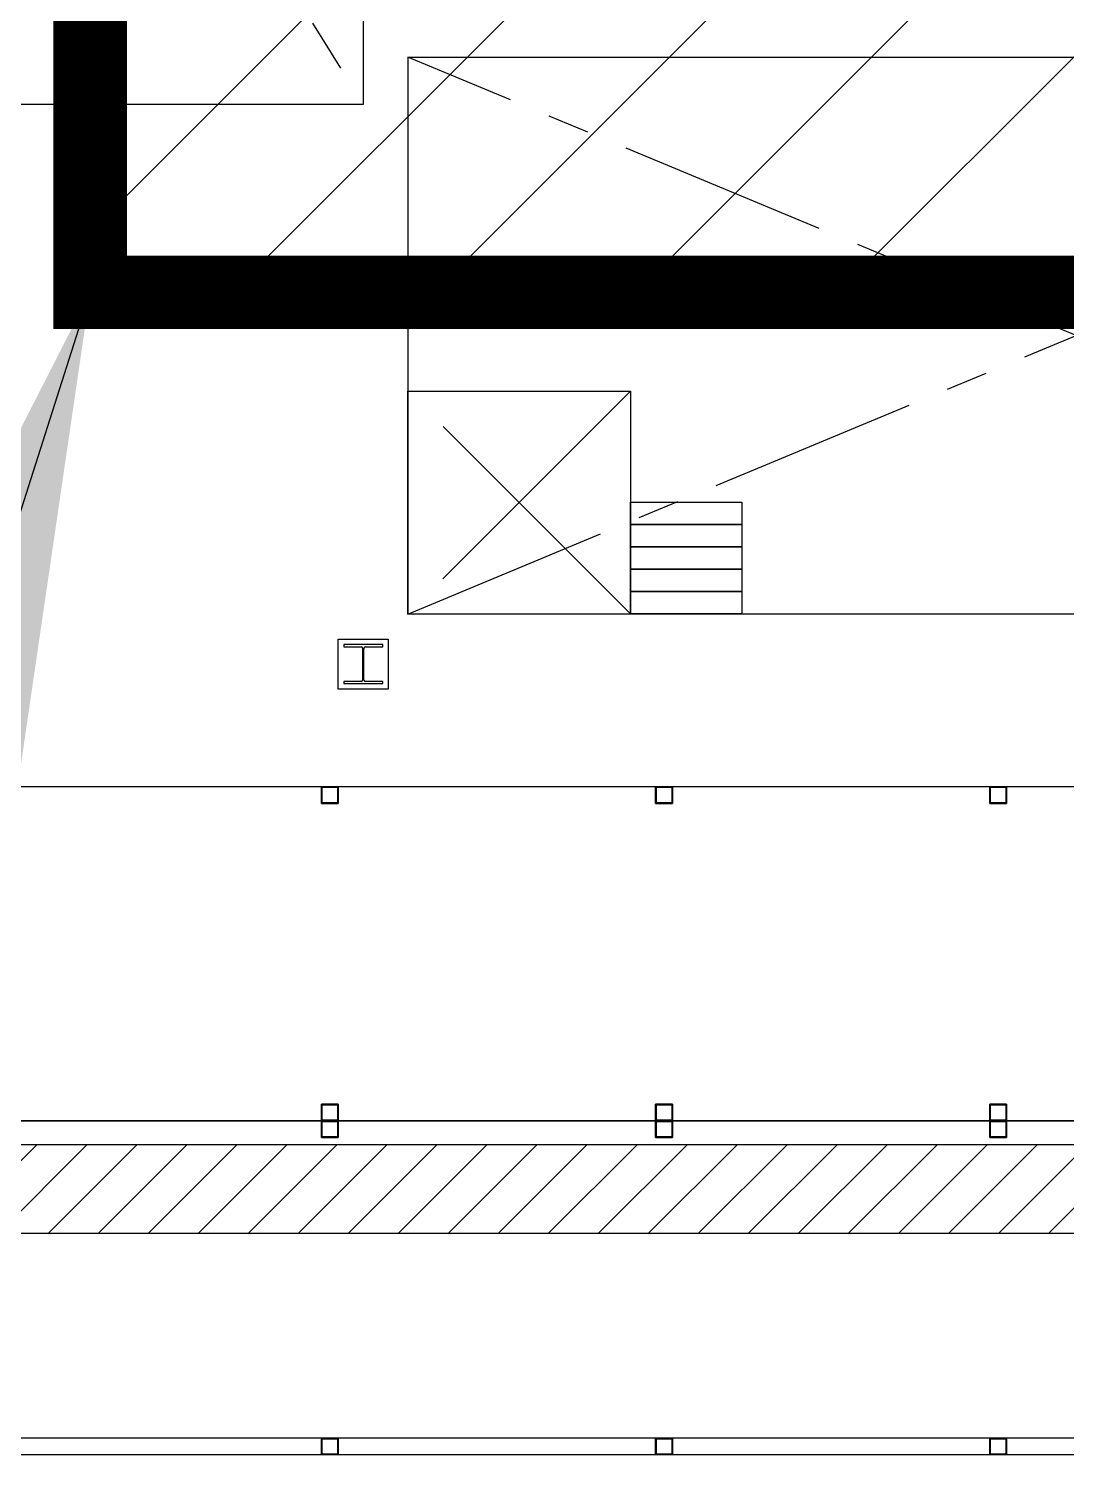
# Model space of a CAD drawing. Header units: millimetres. Extents: x 2448621 to 2484291, y -423869 to -398639.
# Drawn here: x 2479828 to 2480107.4, y -401407.6 to -401021.2 of the extents above; entities that cross this region are included whole.
import ezdxf

# ---------------------------------------------------------------- set-up
doc = ezdxf.new("R2010")
doc.units = ezdxf.units.MM
doc.header["$LTSCALE"] = 30
doc.linetypes.add('CENTER', pattern=[2, 1.25, -0.25, 0.25, -0.25])
doc.linetypes.add('PHANTOM2', pattern=[31.75, 15.875, -3.175, 3.175, -3.175, 3.175, -3.175])
for name, color, linetype in [('3', 3, 'Continuous'), ('C_CEN', 1, 'CENTER'), ('C_STEEL', 2, 'Continuous'), ('DIM-SCALE', 7, 'Continuous')]:
    doc.layers.add(name, color=color, linetype=linetype)
doc.styles.add('Arial', font='arial.ttf')
doc.dimstyles.new('일반도면_0050', dxfattribs={"dimtxt": 200, "dimasz": 200, "dimexe": 50, "dimexo": 250, "dimgap": 75, "dimtad": 1, "dimdec": 0, "dimzin": 0, "dimdsep": 46, "dimtxsty": 'Arial', "dimcen": -250, "dimclrd": 7, "dimclre": 7, "dimclrt": 2, "dimadec": 0, "dimazin": 0, "dimtfac": 1, "dimtdec": 0, "dimtix": 1, "dimtmove": 2, "dimatfit": 3, "dimfxl": 1, "dimtolj": 1, "dimtzin": 0, "dimarcsym": 0})

# ---------------------------------------------------------------- blocks, each defined once
blk = doc.blocks.new('KEY PLAN_NEW')
h = blk.add_hatch()
h.set_pattern_fill('ANSI31', color=253, scale=2)
h.set_pattern_definition([(45, (-1396.921, -1800.0236), (-4.490128, 4.490128), [])])
edge = h.paths.add_edge_path()
edge.add_line((-2006.86, -1075.94), (-2006.86, -1091.94))
edge.add_line((-2006.86, -1091.94), (-2067.86, -1091.94))
edge.add_line((-2067.86, -1091.94), (-2067.86, -1375.94))
edge.add_line((-2067.86, -1375.94), (-2006.86, -1375.94))
edge.add_line((-2006.86, -1375.94), (-2006.86, -1391.94))
edge.add_line((-2006.86, -1391.94), (-2007.86, -1391.94))
edge.add_line((-2007.86, -1391.94), (-2007.86, -1488.94))
edge.add_line((-2007.86, -1488.94), (-2008.31, -1488.94))
edge.add_arc((-2028.72, -1493.5), 20.91, 12.5777, 76.5787)
edge.add_line((-2023.86, -1473.16), (-2023.86, -1391.94))
edge.add_line((-2023.86, -1391.94), (-2247.86, -1391.94))
edge.add_line((-2247.86, -1391.94), (-2247.86, -1488.94))
edge.add_line((-2247.86, -1488.94), (-2263.86, -1488.94))
edge.add_line((-2263.86, -1488.94), (-2263.86, -1452.18))
edge.add_line((-2263.86, -1452.18), (-2549.86, -1452.18))
edge.add_line((-2549.86, -1452.18), (-2549.86, -1488.94))
edge.add_line((-2549.86, -1488.94), (-2565.86, -1488.94))
edge.add_line((-2565.86, -1488.94), (-2565.86, -1427.94))
edge.add_line((-2565.86, -1427.94), (-2720.86, -1427.94))
edge.add_line((-2720.86, -1427.94), (-2720.86, -1411.94))
edge.add_line((-2720.86, -1411.94), (-2623.86, -1411.94))
edge.add_line((-2623.86, -1411.94), (-2623.86, -1075.94))
edge.add_line((-2623.86, -1075.94), (-2563.86, -1075.94))
edge.add_line((-2563.86, -1075.94), (-2563.86, -1071.94))
edge.add_line((-2563.86, -1071.94), (-2547.86, -1071.94))
edge.add_line((-2547.86, -1071.94), (-2547.86, -1091.94))
edge.add_line((-2547.86, -1091.94), (-2607.86, -1091.94))
edge.add_line((-2607.86, -1091.94), (-2607.86, -1411.94))
edge.add_line((-2607.86, -1411.94), (-2549.86, -1411.94))
edge.add_line((-2549.86, -1411.94), (-2549.86, -1436.18))
edge.add_line((-2549.86, -1436.18), (-2263.86, -1436.18))
edge.add_line((-2263.86, -1436.18), (-2263.86, -1375.94))
edge.add_line((-2263.86, -1375.94), (-2083.86, -1375.94))
edge.add_line((-2083.86, -1375.94), (-2083.86, -1075.94))
edge.add_line((-2083.86, -1075.94), (-2006.86, -1075.94))
at = {"color": 253}
for p, q in [((-2417.86, -1089.44, 46), (-2417.86, -1249.44, 46)), ((-2409.86, -1240.94, 46), (-2409.86, -1340.94, 46)), ((-2417.86, -1249.44, 46), (-2517.86, -1249.44, 46)), ((-2414.36, -1346.44, 46), (-2421.36, -1346.44, 46)), ((-2421.36, -1346.44, 46), (-2421.36, -1346.82, 46)), ((-2421.36, -1346.82, 46), (-2418.24, -1346.82, 46)), ((-2417.98, -1347.08, 46), (-2417.98, -1352.8, 46)), ((-2417.74, -1352.8, 46), (-2417.74, -1347.08, 46)), ((-2417.48, -1346.82, 46), (-2414.36, -1346.82, 46)), ((-2414.36, -1346.82, 46), (-2414.36, -1346.44, 46)), ((-2418.24, -1353.06, 46), (-2421.36, -1353.06, 46)), ((-2421.36, -1353.06, 46), (-2421.36, -1353.44, 46)), ((-2421.36, -1353.44, 46), (-2414.36, -1353.44, 46)), ((-2414.36, -1353.06, 46), (-2417.48, -1353.06, 46)), ((-2414.36, -1353.44, 46), (-2414.36, -1353.06, 46)), ((-2540.3, -1371.94, 46), (-2247.42, -1371.94, 46)), ((-2425.36, -1374.94, 46), (-2425.36, -1371.94, 46)), ((-2425.24, -1374.82, 46), (-2425.24, -1372.06, 46)), ((-2425.24, -1372.06, 46), (-2422.48, -1372.06, 46)), ((-2422.48, -1372.06, 46), (-2422.48, -1374.82, 46)), ((-2422.36, -1371.94, 46), (-2422.36, -1374.94, 46)), ((-2365.36, -1374.94, 46), (-2365.36, -1371.94, 46)), ((-2365.24, -1374.82, 46), (-2365.24, -1372.06, 46)), ((-2365.24, -1372.06, 46), (-2362.48, -1372.06, 46)), ((-2362.48, -1372.06, 46), (-2362.48, -1374.82, 46)), ((-2362.36, -1371.94, 46), (-2362.36, -1374.94, 46)), ((-2305.36, -1374.94, 46), (-2305.36, -1371.94, 46)), ((-2305.24, -1374.82, 46), (-2305.24, -1372.06, 46)), ((-2305.24, -1372.06, 46), (-2302.48, -1372.06, 46)), ((-2302.48, -1372.06, 46), (-2302.48, -1374.82, 46)), ((-2302.36, -1371.94, 46), (-2302.36, -1374.94, 46)), ((-2425.36, -1374.94, 46), (-2422.36, -1374.94, 46)), ((-2422.48, -1374.82, 46), (-2425.24, -1374.82, 46)), ((-2422.48, -1374.82, 46), (-2425.24, -1374.82, 46)), ((-2365.36, -1374.94, 46), (-2362.36, -1374.94, 46)), ((-2362.48, -1374.82, 46), (-2365.24, -1374.82, 46)), ((-2362.48, -1374.82, 46), (-2365.24, -1374.82, 46)), ((-2305.36, -1374.94, 46), (-2302.36, -1374.94, 46)), ((-2302.48, -1374.82, 46), (-2305.24, -1374.82, 46)), ((-2302.48, -1374.82, 46), (-2305.24, -1374.82, 46)), ((-2422.36, -1428.94, 46), (-2425.36, -1428.94, 46)), ((-2425.36, -1431.94, 46), (-2425.36, -1428.94, 46)), ((-2425.24, -1431.82, 46), (-2425.24, -1429.06, 46)), ((-2425.24, -1429.06, 46), (-2422.48, -1429.06, 46)), ((-2422.48, -1429.06, 46), (-2422.48, -1431.82, 46)), ((-2422.36, -1428.94, 46), (-2422.36, -1431.94, 46)), ((-2362.36, -1428.94, 46), (-2365.36, -1428.94, 46)), ((-2365.36, -1431.94, 46), (-2365.36, -1428.94, 46)), ((-2365.24, -1431.82, 46), (-2365.24, -1429.06, 46)), ((-2365.24, -1429.06, 46), (-2362.48, -1429.06, 46)), ((-2362.48, -1429.06, 46), (-2362.48, -1431.82, 46)), ((-2362.36, -1428.94, 46), (-2362.36, -1431.94, 46)), ((-2302.36, -1428.94, 46), (-2305.36, -1428.94, 46)), ((-2305.36, -1431.94, 46), (-2305.36, -1428.94, 46)), ((-2305.24, -1431.82, 46), (-2305.24, -1429.06, 46)), ((-2305.24, -1429.06, 46), (-2302.48, -1429.06, 46)), ((-2302.48, -1429.06, 46), (-2302.48, -1431.82, 46)), ((-2302.36, -1428.94, 46), (-2302.36, -1431.94, 46)), ((-2247.42, -1431.94, 46), (-2540.3, -1431.94, 46)), ((-2540.3, -1431.94, 46), (-2247.42, -1431.94, 46)), ((-2425.36, -1434.94, 46), (-2425.36, -1431.94, 46)), ((-2422.48, -1431.82, 46), (-2425.24, -1431.82, 46)), ((-2422.48, -1431.82, 46), (-2425.24, -1431.82, 46)), ((-2425.24, -1434.82, 46), (-2425.24, -1432.06, 46)), ((-2425.24, -1432.06, 46), (-2422.48, -1432.06, 46)), ((-2422.48, -1432.06, 46), (-2422.48, -1434.82, 46)), ((-2422.36, -1431.94, 46), (-2422.36, -1434.94, 46)), ((-2365.36, -1434.94, 46), (-2365.36, -1431.94, 46)), ((-2362.48, -1431.82, 46), (-2365.24, -1431.82, 46)), ((-2362.48, -1431.82, 46), (-2365.24, -1431.82, 46)), ((-2365.24, -1434.82, 46), (-2365.24, -1432.06, 46)), ((-2365.24, -1432.06, 46), (-2362.48, -1432.06, 46)), ((-2362.48, -1432.06, 46), (-2362.48, -1434.82, 46)), ((-2362.36, -1431.94, 46), (-2362.36, -1434.94, 46)), ((-2302.36, -1431.94, 46), (-2305.36, -1431.94, 46)), ((-2305.36, -1434.94, 46), (-2305.36, -1431.94, 46)), ((-2302.48, -1431.82, 46), (-2305.24, -1431.82, 46)), ((-2302.48, -1431.82, 46), (-2305.24, -1431.82, 46)), ((-2305.24, -1434.82, 46), (-2305.24, -1432.06, 46)), ((-2305.24, -1432.06, 46), (-2302.48, -1432.06, 46)), ((-2302.48, -1432.06, 46), (-2302.48, -1434.82, 46)), ((-2302.36, -1431.94, 46), (-2302.36, -1434.94, 46)), ((-2422.48, -1434.82, 46), (-2425.24, -1434.82, 46)), ((-2422.48, -1434.82, 46), (-2425.24, -1434.82, 46)), ((-2362.48, -1434.82, 46), (-2365.24, -1434.82, 46)), ((-2362.48, -1434.82, 46), (-2365.24, -1434.82, 46)), ((-2302.48, -1434.82, 46), (-2305.24, -1434.82, 46)), ((-2302.48, -1434.82, 46), (-2305.24, -1434.82, 46)), ((-2549.86, -1436.18, 46), (-2263.86, -1436.18, 46)), ((-2425.36, -1434.94, 46), (-2422.36, -1434.94, 46)), ((-2365.36, -1434.94, 46), (-2362.36, -1434.94, 46)), ((-2305.36, -1434.94, 46), (-2302.36, -1434.94, 46)), ((-2263.86, -1452.18, 46), (-2549.86, -1452.18, 46)), ((-2425.36, -1488.94, 46), (-2482.36, -1488.94, 46)), ((-2422.36, -1488.94, 46), (-2425.36, -1488.94, 46)), ((-2425.36, -1491.94, 46), (-2425.36, -1488.94, 46)), ((-2422.36, -1488.94, 46), (-2422.36, -1491.94, 46)), ((-2365.36, -1488.94, 46), (-2422.36, -1488.94, 46)), ((-2362.36, -1488.94, 46), (-2365.36, -1488.94, 46)), ((-2365.36, -1491.94, 46), (-2365.36, -1488.94, 46)), ((-2362.36, -1488.94, 46), (-2362.36, -1491.94, 46)), ((-2305.36, -1488.94, 46), (-2362.36, -1488.94, 46)), ((-2302.36, -1488.94, 46), (-2305.36, -1488.94, 46)), ((-2305.36, -1491.94, 46), (-2305.36, -1488.94, 46)), ((-2302.36, -1488.94, 46), (-2302.36, -1491.94, 46)), ((-2247.42, -1488.94, 46), (-2302.36, -1488.94, 46)), ((-2425.24, -1491.82, 46), (-2425.24, -1489.06, 46)), ((-2425.24, -1489.06, 46), (-2422.48, -1489.06, 46)), ((-2422.48, -1489.06, 46), (-2422.48, -1491.82, 46)), ((-2365.24, -1491.82, 46), (-2365.24, -1489.06, 46)), ((-2365.24, -1489.06, 46), (-2362.48, -1489.06, 46)), ((-2362.48, -1489.06, 46), (-2362.48, -1491.82, 46)), ((-2305.24, -1491.82, 46), (-2305.24, -1489.06, 46)), ((-2305.24, -1489.06, 46), (-2302.48, -1489.06, 46)), ((-2302.48, -1489.06, 46), (-2302.48, -1491.82, 46)), ((-2247.42, -1491.94, 46), (-2540.3, -1491.94, 46)), ((-2422.48, -1491.82, 46), (-2425.24, -1491.82, 46)), ((-2422.48, -1491.82, 46), (-2425.24, -1491.82, 46)), ((-2362.48, -1491.82, 46), (-2365.24, -1491.82, 46)), ((-2362.48, -1491.82, 46), (-2365.24, -1491.82, 46)), ((-2302.36, -1491.94, 46), (-2305.36, -1491.94, 46)), ((-2302.48, -1491.82, 46), (-2305.24, -1491.82, 46)), ((-2302.48, -1491.82, 46), (-2305.24, -1491.82, 46))]:
    blk.add_line(p, q, dxfattribs=at)
at = {"color": 253, "elevation": 46}
blk.add_lwpolyline([(-2409.86, -1240.94), (-2169.86, -1240.94), (-2169.86, -1340.94), (-2409.86, -1340.94)], dxfattribs=at)
for points in [[(-2409.86, -1300.94), (-2369.86, -1300.94), (-2369.86, -1340.94), (-2409.86, -1340.94)], [(-2369.86, -1324.86), (-2369.86, -1320.85), (-2349.88, -1320.85), (-2349.88, -1324.86)], [(-2369.86, -1328.88), (-2369.86, -1324.86), (-2349.88, -1324.86), (-2349.88, -1328.88)], [(-2369.86, -1332.89), (-2369.86, -1328.88), (-2349.88, -1328.88), (-2349.88, -1332.89)], [(-2369.86, -1336.91), (-2369.86, -1332.89), (-2349.88, -1332.89), (-2349.88, -1336.91)], [(-2369.86, -1340.92), (-2369.86, -1336.91), (-2349.88, -1336.91), (-2349.88, -1340.92)]]:
    blk.add_lwpolyline(points, close=True, dxfattribs=at)
at = {"color": 253}
for centre, start, end in [((-2418.24, -1347.08, 46), 0, 90), ((-2417.48, -1347.08, 46), 90, 180), ((-2418.24, -1352.8, 46), 270, 0), ((-2417.48, -1352.8, 46), 180, 270)]:
    blk.add_arc(centre, 0.26, start, end, dxfattribs=at)
at = {"layer": 'C_CEN', "color": 253, "linetype": 'PHANTOM2', "ltscale": 0.1}
for p, q in [((-2517.86, -1089.44, 46), (-2417.86, -1249.44, 46)), ((-2369.86, -1300.94, 46), (-2409.88, -1340.94, 46)), ((-2369.86, -1340.92, 46), (-2409.86, -1300.92, 46))]:
    blk.add_line(p, q, dxfattribs=at)
at = {"layer": 'C_CEN', "color": 253}
for p, q in [((-2409.86, -1340.94, 46), (-2169.86, -1240.94, 46)), ((-2169.86, -1340.94, 46), (-2409.86, -1240.94, 46))]:
    blk.add_line(p, q, dxfattribs=at)
at = {"layer": 'C_STEEL', "color": 253, "elevation": 46}
blk.add_lwpolyline([(-2422.36, -1345.44), (-2413.36, -1345.44), (-2413.36, -1354.44), (-2422.36, -1354.44)], close=True, dxfattribs=at)

msp = doc.modelspace()

# ---------------------------------------------------------------- hatches: boundary and pattern name
at = {"layer": '3'}
h = msp.add_hatch(dxfattribs=at)
h.set_pattern_fill('ANSI31', color=256, scale=307.9296)
h.set_pattern_definition([(45, (712236.414, -115023.27), (-27.2173885, 27.2173885), [])])
h.paths.add_polyline_path([(2480338.34, -400739.51), (2479844.54, -400739.51), (2479844.54, -401092.22), (2480338.34, -401092.22)])

# ---------------------------------------------------------------- linework, layer by layer
at = {"layer": '3', "const_width": 19.8, "elevation": 73.97}
msp.add_lwpolyline([(2480338.34, -401092.22), (2479844.54, -401092.22), (2479844.54, -400739.51), (2480338.34, -400739.51)], close=True, dxfattribs=at)

# ---------------------------------------------------------------- block references
at = {"xscale": 1.5, "yscale": 1.5, "zscale": 1.5}
msp.add_blockref('KEY PLAN_NEW', (2483544.88, -399167.45), dxfattribs=at)

# ---------------------------------------------------------------- leaders
at = {"layer": 'DIM-SCALE'}
msp.add_leader([(2479844.54, -401092.22, -217.61), (2479335.33, -402690.04, -217.61), (2479155.33, -402690.04, -217.61)], dimstyle='일반도면_0050', override={"dimclrd": 1}, dxfattribs=at)

doc.saveas('drawing.dxf')
